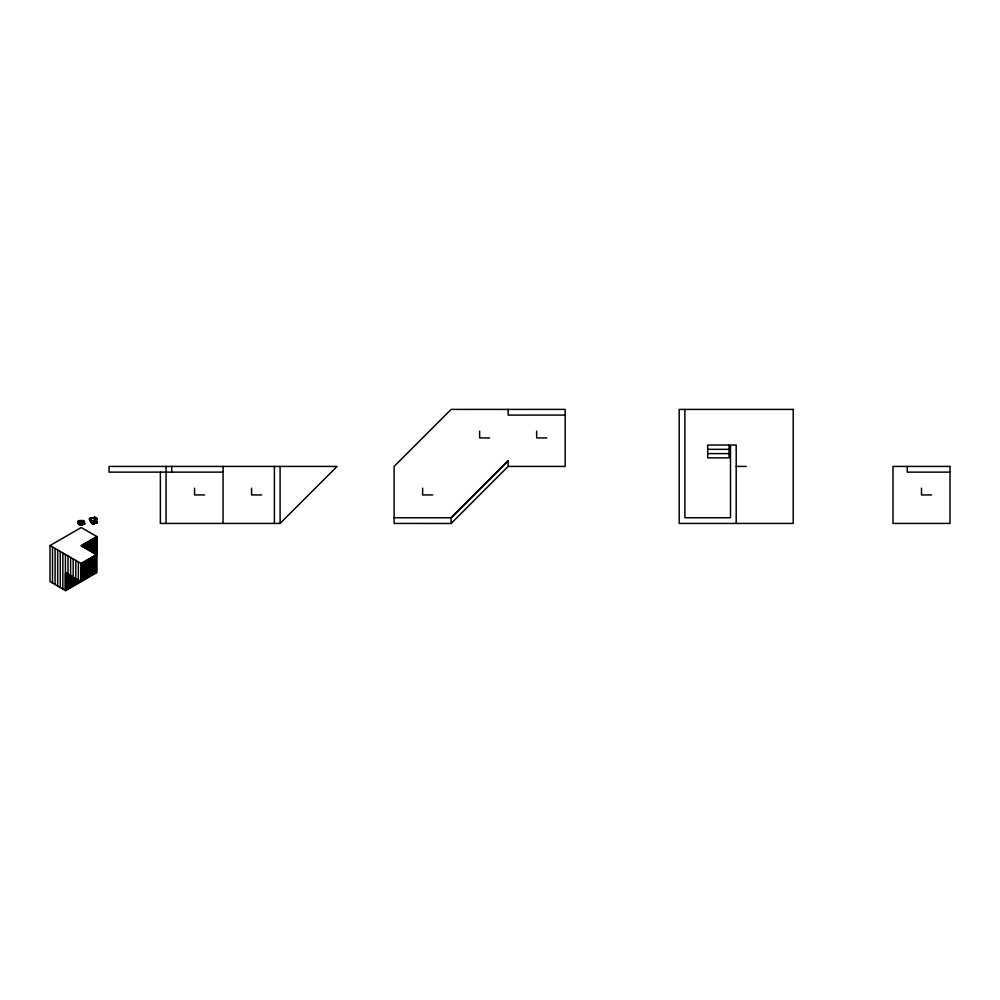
<?xml version="1.0" encoding="UTF-8"?>
<svg xmlns="http://www.w3.org/2000/svg" width="1000" height="1000" viewBox="0 0 1000 1000"><rect width="100%" height="100%" fill="white"/><g stroke="black" fill="none" stroke-linecap="round" stroke-linejoin="round"><path stroke-width="1.5" d="M91.337 522.55L90.45 520.925M93.987 523.513L92.775 523.862L94.45 522.562L94.225 521.337L92.775 521.1L92.137 522.362L93.362 523.787M95.05 522.913L95.087 521.25L97.238 523.162L96.562 520.275L94.963 522.05L93.462 520.438L92.1 520.913L91.825 523.488L92.912 524.312L94.825 523.425L94.213 520.837M91.65 521.625L92.912 524.312M81.175 523.3L84.025 522.062L83.763 520.887L78.025 521.287L78.513 523.713L80.938 521.05L79.9 523.95L81.213 524.637L82.212 524.138L81.988 522.125L80.812 521.912L79.9 523.95L81.213 524.637L82.15 523.812L81.375 521.163L78.675 522.238L78.025 521.287L82.9 520.45L84.025 522.062L82.888 524.525L80.2 525.075L78.938 522.038L80.062 520.438L78.8 521.388L78.675 522.238L81.175 523.3L81.213 524.637M80.025 524.462L84.6 524.175L84.325 521.85L79.1 521.075L77.9 523.225L78.688 524.35L83.012 524.612L83.325 522.263L82.762 523.525M83.112 523.725L83.325 522.263M78.688 524.35L78.863 523.2L77.9 523.225M95.875 520.075L97.238 523.162L95.775 521.237M80.625 524.987L80.887 522.087M80.3 522.638L80.6 521.038L80.05 521.438M94.825 523.425L94.513 521.163L92.1 520.913M91.337 523.112L89.362 518.75L90.337 518.025L91.175 519.65L91.15 518.562L94.65 517.15L97.2 518.55L95.25 522.938L96.037 520.8M94.55 522.225L93.462 523.75L92.112 522.238L92.713 521.138L94.2 521.362L94.55 522.225L93.9 521.312L92.112 522.238M92.65 518.525L95.612 518.125L94.65 517.15L94.087 517.863L97.2 518.55L93.963 521.25L92.825 523.65M78.55 523.6L82.212 524.138L81.988 522.125M80.062 520.438L79.075 522.325L79.513 521.75L78.2 522.25L78.513 523.713L80.262 524.487M93.275 522.75L92.338 522.188L92.912 521.075L93.963 521.25M79.938 521.712L80.3 521.013L81.163 522.562L79.588 521.525L80.738 521.763M95.975 521.163L94.388 522.1M81.263 521.062L83.763 520.887M80.2 525.075L81.938 524.7L84.325 521.85M160.362 472.125L160.362 523.438L280.087 523.438L337.1 466.425L109.05 466.425L109.05 472.125L223.075 472.125M508.15 466.425L508.15 460.725L451.125 517.737L451.125 523.475L394.113 523.438L394.113 466.425L451.125 409.412L565.163 409.387L565.163 466.425L508.15 466.425L451.125 523.475M508.15 460.725L451.125 517.775L394.113 517.737M50 545.55L81.225 527.525L96.838 536.538L96.838 572.587L65.612 590.612L50 581.6L50 545.55L81.225 563.575L81.225 581.6L65.612 572.587L65.612 590.612M96.838 536.538L81.225 545.55L96.838 554.562L81.225 563.575M81.237 545.925L96.688 537.013M81.862 546.287L96.688 537.725M82.487 546.65L96.688 538.45M83.112 547.013L96.688 539.163M83.725 547.362L96.688 539.888M84.35 547.725L96.688 540.612M84.975 548.088L96.688 541.325M85.6 548.45L96.688 542.05M86.225 548.812L96.688 542.762M86.85 549.163L96.688 543.488M87.475 549.525L96.688 544.212M88.1 549.888L96.688 544.925M88.725 550.25L96.688 545.65M89.338 550.612L96.688 546.362M89.963 550.962L96.688 547.087M90.588 551.325L96.688 547.812M91.213 551.688L96.688 548.525M91.838 552.05L96.688 549.25M92.463 552.413L96.688 549.963M93.088 552.762L96.688 550.688M93.713 553.125L96.688 551.413M94.338 553.488L96.688 552.125M94.95 553.85L96.688 552.85M95.575 554.212L96.688 553.562M65.462 573.75L66.225 573.312M65.462 574.475L66.85 573.675M65.462 575.2L67.475 574.038M65.462 575.913L68.1 574.388M65.462 576.638L68.725 574.75M65.462 577.35L69.35 575.112M65.462 578.075L69.975 575.475M65.462 578.8L70.588 575.837M65.462 579.513L71.213 576.188M65.462 580.237L71.838 576.55M65.462 580.95L72.463 576.912M65.462 581.675L73.088 577.275M65.462 582.4L73.713 577.638M65.462 583.112L74.338 577.987M65.462 583.837L74.963 578.35M65.462 584.55L75.588 578.713M65.462 585.275L76.2 579.075M65.462 586L76.825 579.438M65.462 586.712L77.45 579.788M65.462 587.438L78.075 580.15M65.462 588.15L78.7 580.513M65.462 588.875L79.325 580.875M65.462 589.6L79.95 581.237M65.462 590.312L80.575 581.587M81.838 522.388L83.088 521.688M81.938 524.7L83.675 523.987M93.312 518.45L92.837 517.788L89.362 518.75L90.325 521.188L92.338 522.188M81.375 521.163L80.6 521.038M82.062 523.525L83.263 524.312L83.15 523.212L84.275 522.612L83.325 522.137L84.162 522.312L83.6 523.013M90.337 518.025L92.837 517.788M565.163 415.087L508.15 415.087L508.15 409.387M489.7 437.925L479.637 437.925L479.637 431.138M546.712 437.925L536.65 437.925L536.65 431.138M707.688 449.325L729.075 449.325M707.688 453.6L729.075 453.6M736.2 466.425L746.263 466.425M950 472.125L907.237 472.125L907.237 466.425M204.638 494.938L194.575 494.938L194.575 488.15M261.65 494.938L251.588 494.938L251.588 488.15M432.688 494.938L422.625 494.938L422.625 488.15M931.55 494.938L921.488 494.938L921.488 488.15M92.775 521.1L93.787 521.112M83.475 521.112L81.625 520.487M94.075 524.225L92.625 524.188L91.538 522.675M78.863 523.2L80.312 523.987M82.9 522.463L84.275 522.612L84.537 523.688L83.15 523.212M80.812 521.912L83.663 523.112M79.95 522.737L82.013 522.85L82.15 523.812M79.275 523.888L81.575 524.8M81.775 522.762L82.525 523.088M94.325 518.787L95.862 519.475M94.087 517.863L95.887 519.3M93.912 523.575L92.688 521.325M91.762 522.712L92.837 523.713M80.938 521.05L81.6 521.7M79.525 523.85L80.412 525.288M84.537 523.688L84.113 522.987L84.6 524.175M736.2 523.438L736.2 445.05L730.5 445.05L730.5 517.737L684.887 517.737L684.887 409.412M280.087 466.425L280.087 523.438M274.387 466.425L274.387 523.438M223.075 466.425L223.075 523.438M171.762 466.425L171.762 472.125M166.062 466.425L166.062 523.438M96.4 554.462L96.4 572.487M95.15 555.188L95.15 573.212M93.9 555.913L93.9 573.938M92.65 556.625L92.65 574.65M91.4 557.35L91.4 575.375M90.162 558.062L90.162 576.087M88.912 558.787L88.912 576.812M87.662 559.513L87.662 577.537M86.412 560.225L86.412 578.25M85.175 560.95L85.175 578.975M83.925 561.663L83.925 579.688M82.675 562.388L82.675 580.413M81.425 563.112L81.425 581.138M80.962 563.425L80.962 581.45M78.375 561.925L78.375 579.95M75.788 560.438L75.788 578.462M73.2 558.938L73.2 576.962M70.612 557.438L70.612 575.462M68.025 555.95L68.025 573.975M65.438 554.45L65.438 590.5M62.85 552.962L62.85 589.012M60.263 551.462L60.263 587.513M57.675 549.975L57.675 586.025M55.087 548.475L55.087 584.525M52.5 546.987L52.5 583.038M793.213 409.412L679.188 409.412L679.188 523.438L793.213 523.438L793.213 409.412M729.075 445.05L707.688 445.05L707.688 457.875L729.075 457.875L729.075 445.05M950 466.425L892.987 466.425L892.987 523.438L950 523.438L950 466.425"/></g></svg>
